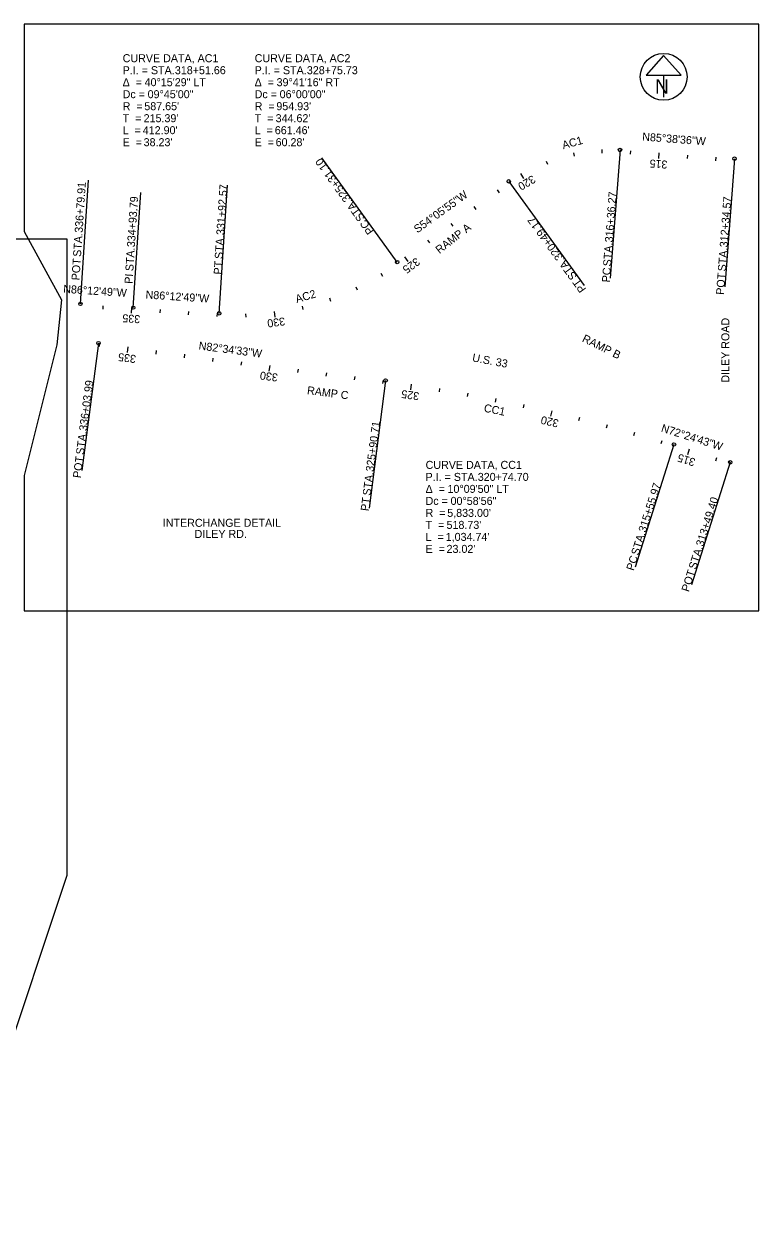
# Model space of a CAD drawing. Extents: x 219360 to 229046, y 540943 to 545143.
# Drawn here: x 226474 to 229046, y 540943 to 545143 of the extents above; entities that cross this region are included whole.
import ezdxf

# ---------------------------------------------------------------- set-up
doc = ezdxf.new("R2010")
doc.units = 0
for name, color, linetype in [('_CIVIL_CONSTRUCTION', 7, 'Continuous'), ('GE_P_Alignment_100_Curve_Data', 7, 'Continuous'), ('GE_P_Alignment_100_Distances', 7, 'Continuous'), ('GE_X_Alignment_100_Curve_Data', 7, 'Continuous'), ('GE_X_Alignment_100_Distances', 7, 'Continuous'), ('GE_X_Alignment_100_Stations', 7, 'Continuous'), ('RW_X_Fee_WL', 7, 'Continuous')]:
    doc.layers.add(name, color=color, linetype=linetype)

msp = doc.modelspace()

# ---------------------------------------------------------------- linework, layer by layer
at = {"layer": '_CIVIL_CONSTRUCTION'}
for points in [[(226474.3, 543089), (229046, 543089), (229046, 545143.1), (226474.3, 545143.1), (226474.3, 544416.5), (226605.9, 544178.1), (226588.7, 544019.8), (226474.3, 543562.6)], [(223310.4, 543867.7), (223411.2, 543981.5), (223820.6, 544391.3), (226624.2, 544391.3), (226624.2, 542162.6), (226385.8, 541451.6), (226291.2, 541339.7), (226059.3, 540943.1), (223146, 540943.1), (223146, 543731.1)]]:
    msp.add_lwpolyline(points, close=True, dxfattribs=at)
at = {"layer": 'GE_P_Alignment_100_Curve_Data'}
msp.add_circle((228712.4, 544958), 82, dxfattribs=at)
at = {"layer": 'GE_P_Alignment_100_Distances'}
for p, q in [((228712.4, 545032.8), (228650.9, 544964.5)), ((228773.9, 544964.5), (228712.4, 545032.8)), ((228650.9, 544964.5), (228773.9, 544964.5)), ((228712.4, 544964.5), (228712.4, 544887.2))]:
    msp.add_line(p, q, dxfattribs=at)
msp.add_circle((228712.4, 544958), 82, dxfattribs=at)
at = {"layer": 'GE_X_Alignment_100_Stations'}
for p, q in [((228559.7, 544702.2), (228525.6, 544253.5)), ((227780.1, 544309.7), (227516.3, 544674.2)), ((228960.3, 544671.7), (228926.1, 544223)), ((226671.7, 544163.3), (226700.4, 544596.2)), ((227157.1, 544130.3), (227186.8, 544579.3)), ((228170.5, 544592.3), (228434.4, 544227.7)), ((226856.6, 544150.2), (226883.2, 544553.4)), ((226734.9, 544026.2), (226676.7, 543580)), ((227739.7, 543895.3), (227681.5, 543449.1)), ((228748.5, 543671.5), (228612.6, 543242.6)), ((228945.5, 543609.1), (228809.5, 543180.2))]:
    msp.add_line(p, q, dxfattribs=at)
for centre, radius in [((228559.7, 544702.2), 6), ((228960.3, 544671.7), 6), ((228170.5, 544592.3), 6), ((227780.1, 544309.7), 6), ((226671.7, 544163.3), 5.78), ((226856.6, 544150.2), 5.39), ((227157.1, 544130.3), 6), ((226734.9, 544026.2), 6), ((227739.7, 543895.3), 6), ((228748.5, 543671.5), 6), ((228945.5, 543609.1), 6)]:
    msp.add_circle(centre, radius, dxfattribs=at)
at = {"layer": 'RW_X_Fee_WL'}
for p, q in [((228496.1, 544703.6), (228496.5, 544691.6)), ((228595.9, 544699.4), (228595, 544687.5)), ((228301.1, 544663.5), (228305.5, 544652.4)), ((228396.9, 544691.9), (228399.3, 544680.1)), ((228695.6, 544691.8), (228694.1, 544671.9)), ((228795.3, 544684.2), (228794.4, 544672.3)), ((228895, 544676.7), (228894.1, 544664.7)), ((228211.5, 544619.4), (228221.8, 544602.3)), ((228129.3, 544562.5), (228136.4, 544552.7)), ((228048.3, 544503.8), (228055.4, 544494.1)), ((227967.3, 544445.2), (227974.4, 544435.5)), ((227886.3, 544386.5), (227893.4, 544376.8)), ((227805.3, 544327.9), (227817.1, 544311.7)), ((227722.9, 544271.3), (227729.2, 544261.1)), ((227635.3, 544223.2), (227640.5, 544212.4)), ((226750.6, 544157.2), (226749.8, 544145.3)), ((227447.4, 544155.7), (227450.3, 544144)), ((227543.1, 544184.5), (227547.2, 544173.2)), ((226850.4, 544150.6), (226849, 544130.7)), ((226950.1, 544144), (226949.3, 544132.1)), ((227049.9, 544137.4), (227049.1, 544125.4)), ((227149.7, 544130.8), (227148.9, 544118.8)), ((227249.6, 544128.7), (227250, 544116.7)), ((227349.2, 544137), (227351.9, 544117.2)), ((226738.8, 544025.7), (226737.3, 544013.8)), ((226838, 544012.8), (226835.4, 543993)), ((226937.2, 543999.9), (226935.6, 543988)), ((227036.3, 543987), (227034.8, 543975.1)), ((227135.5, 543974), (227133.9, 543962.1)), ((227234.7, 543961.1), (227233.1, 543949.2)), ((227333.8, 543948.2), (227331.2, 543928.4)), ((227433, 543935.3), (227431.4, 543923.4)), ((227532.1, 543922.4), (227530.6, 543910.5)), ((227631.3, 543909.4), (227629.7, 543897.5)), ((227730.5, 543896.5), (227728.9, 543884.6)), ((227829.5, 543882.9), (227826.6, 543863.1)), ((227928.3, 543867.6), (227926.4, 543855.7)), ((228026.9, 543850.6), (228024.7, 543838.8)), ((228125.1, 543831.9), (228122.8, 543820.1)), ((228223, 543811.5), (228220.5, 543799.8)), ((228320.6, 543789.5), (228316, 543770)), ((228417.7, 543765.8), (228414.8, 543754.1)), ((228514.4, 543740.4), (228511.3, 543728.8)), ((228610.7, 543713.4), (228607.4, 543701.8)), ((228706.5, 543684.7), (228703, 543673.2)), ((228801.9, 543654.6), (228795.8, 543635.6)), ((228897.2, 543624.4), (228893.6, 543613))]:
    msp.add_line(p, q, dxfattribs=at)

# ---------------------------------------------------------------- texts
at = {"layer": 'GE_P_Alignment_100_Distances'}
for s, height, p in [('N', 50, (228682.1, 544899.8)), ('INTERCHANGE DETAIL', 28, (226959.8, 543383.3)), ('DILEY RD.', 28, (227071.2, 543344.3))]:
    msp.add_text(s, height=height, dxfattribs=at).set_placement(p)
for s, rotation, p in [('AC1', 15.4596, (228361.3, 544704.7)), ('RAMP A', 37.8438, (227927.8, 544337.6)), ('AC2', 16.5651, (227428.6, 544166.2)), ('DILEY ROAD', 90, (228942.3, 543887.8)), ('RAMP B', 333.5977, (228424.8, 544033)), ('U.S. 33', 349.4002, (228041, 543962.6)), ('RAMP C', 352.6344, (227463.4, 543847.9)), ('CC1', 348.6844, (228081.6, 543786.4))]:
    msp.add_text(s, height=28, rotation=rotation, dxfattribs=at).set_placement(p)
at = {"layer": 'GE_X_Alignment_100_Curve_Data'}
for s, rotation, p in [('N85°38\'36"W', 355.6434, (228636.6, 544735.3)), ('S54°05\'55"W', 35.9015, (227850.9, 544410)), ('N86°12\'49"W', 356.2137, (226610.7, 544202.5)), ('N86°12\'49"W', 356.2137, (226898.9, 544182.6)), ('N82°34\'33"W', 352.576, (227084.1, 544004.2)), ('N72°24\'43"W', 342.4121, (228701.5, 543717.1))]:
    msp.add_text(s, height=28, rotation=rotation, dxfattribs=at).set_placement(p)
at = {"layer": 'GE_X_Alignment_100_Distances'}
for s, p in [('CURVE DATA, AC1', (226819.4, 545009.4)), ('CURVE DATA, AC2', (227281.3, 545009.4)), ('P.I. = STA. ', (226819.4, 544967.4)), ('318+51.66', (227002.1, 544967.4)), ('P.I. = STA. ', (227281.3, 544967.4)), ('328+75.73', (227464, 544967.4)), ('Δ  = ', (226819.4, 544925.4)), ('40°15\'29" LT', (226896.2, 544925.4)), ('Δ  = ', (227281.3, 544925.4)), ('39°41\'16" RT', (227358.1, 544925.4)), ('Dc = ', (226819.4, 544883.4)), ('09°45\'00"', (226906.8, 544883.4)), ('Dc = ', (227281.3, 544883.4)), ('06°00\'00"', (227368.7, 544883.4)), ('R  = ', (226819.4, 544841.4)), ("587.65'", (226895.2, 544841.4)), ('R  = ', (227281.3, 544841.4)), ("954.93'", (227357.2, 544841.4)), ('T  = ', (226819.4, 544799.4)), ("215.39'", (226892.8, 544799.4)), ('T  = ', (227281.3, 544799.4)), ("344.62'", (227354.7, 544799.4)), ('L  = ', (226819.4, 544757.4)), ("412.90'", (226889.8, 544757.4)), ('L  = ', (227281.3, 544757.4)), ("661.46'", (227351.8, 544757.4)), ('E  = ', (226819.4, 544715.4)), ("38.23'", (226892.8, 544715.4)), ('E  = ', (227281.3, 544715.4)), ("60.28'", (227354.7, 544715.4)), ('CURVE DATA, CC1', (227879.4, 543586)), ('P.I. = STA. ', (227879.4, 543544)), ('320+74.70', (228062, 543544)), ('Δ  = ', (227879.4, 543502)), ('10°09\'50" LT', (227956.1, 543502)), ('Dc = ', (227879.4, 543460)), ('00°58\'56"', (227966.8, 543460)), ('R  = ', (227879.4, 543418)), ("5,833.00'", (227955.2, 543418)), ('T  = ', (227879.4, 543376)), ("518.73'", (227952.7, 543376)), ('L  = ', (227879.4, 543334)), ("1,034.74'", (227949.8, 543334)), ('E  = ', (227879.4, 543292)), ("23.02'", (227952.8, 543292))]:
    msp.add_text(s, height=28, dxfattribs=at).set_placement(p)
at = {"layer": 'GE_X_Alignment_100_Stations'}
for s, rotation, p in [('325+31.10', 125.9015, (227618.3, 544532.5)), ('336+79.91', 86.2137, (226679.1, 544411.5)), ('331+92.57', 86.2137, (227174.8, 544403.7)), ('334+93.79', 86.2137, (226862.1, 544361.2)), ('316+36.27', 85.6434, (228534.6, 544377.9)), ('312+34.57', 85.6434, (228936.2, 544360.5)), (' STA. ', 125.9015, (227673.7, 544456)), ('PC', 125.9015, (227700.6, 544418.8)), ('320+49.17', 125.9015, (228361.4, 544327.9)), (' STA. ', 86.2137, (226672.9, 544317.2)), (' STA. ', 86.2137, (227168.5, 544309.4)), (' STA. ', 85.6434, (228527.4, 544283.7)), ('POT', 86.2137, (226668.1, 544245.3)), (' STA. ', 86.2137, (226855.9, 544266.9)), (' STA. ', 125.9015, (228416.8, 544251.3)), (' STA. ', 85.6434, (228929, 544266.2)), ('PT', 86.2137, (227165.6, 544265.3)), ('PC', 85.6434, (228524, 544238)), ('PI', 86.2137, (226853.6, 544233)), ('PT', 125.9015, (228442.7, 544215.5)), ('POT', 85.6434, (228923.5, 544194.4)), ('336+03.99', 82.576, (226694.3, 543717.7)), ('325+90.71', 82.576, (227697.5, 543574.6)), (' STA. ', 82.576, (226682, 543624)), ('POT', 82.576, (226672.7, 543552.6)), (' STA. ', 82.576, (227685.3, 543480.9)), ('315+55.97', 72.4121, (228649.9, 543361.6)), ('PT', 82.576, (227679.6, 543437.1)), ('313+49.40', 72.4121, (228850.9, 543312.3)), (' STA. ', 72.4121, (228621.3, 543271.5)), ('PC', 72.4121, (228607.4, 543227.8)), (' STA. ', 72.4121, (228822.4, 543222.3)), ('POT', 72.4121, (228800.6, 543153.6))]:
    msp.add_text(s, height=28, rotation=rotation, dxfattribs=at).set_placement(p)
at = {"layer": 'RW_X_Fee_WL'}
for s, rotation, p in [('315', 175.6434, (228726.7, 544664.4)), ('320', 211.1071, (228253.1, 544615.3)), ('325', 215.9015, (227846.8, 544327)), ('335', 176.2137, (226881.7, 544123.5)), ('330', 187.7677, (227385.8, 544116.8)), ('335', 172.576, (226867.5, 543983.7)), ('330', 172.576, (227363.8, 543919.1)), ('325', 171.685, (227858.6, 543853.4)), ('320', 166.7736, (228347.4, 543757.5)), ('315', 162.4121, (228825.8, 543620.8))]:
    msp.add_text(s, height=28, rotation=rotation, dxfattribs=at).set_placement(p)

doc.saveas('drawing.dxf')
